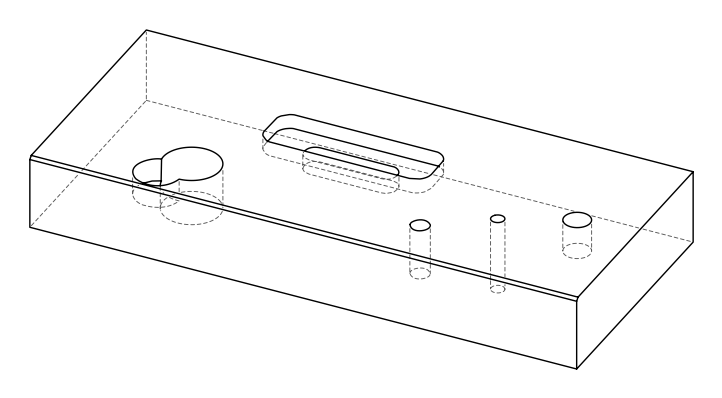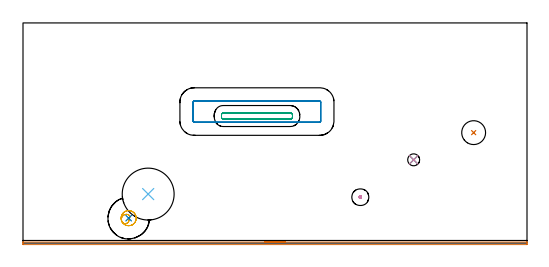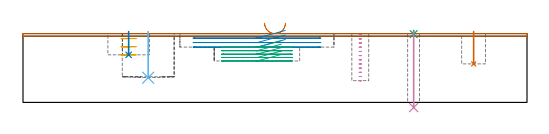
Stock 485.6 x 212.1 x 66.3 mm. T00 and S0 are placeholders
(PLAN: 10 operations, 8 tool changes, 10.2 min)
(1 AREA_MILL | FG_CHAMFER_SURFACE | UGT0205_001 | 4.04 min | 1518 mm3)
(2 MILL_RECTANGULAR_POCKET | POCKET_RECTANGULAR_STRAIGHT | UGT0201_109 | Follow Part, ap 6.35, ae 75% | 2.07 min | 86293 mm3)
(3 MILL_RECTANGULAR_POCKET_1 | POCKET_RECTANGULAR_STRAIGHT_1 | UGT0201_132 | Follow Part, ap 3.5, ae 75% | 1.97 min | 21344 mm3)
(4 MILL_BLIND_HOLE_FROM_SOLID_MATERIAL | STEP1POCKET | UGT0201_132 | Spiral | 0.53 min | 9467 mm3)
(5 MILL_BLIND_HOLE_FROM_SOLID_MATERIAL_1 | STEP1POCKET_3 | UGT0201_109 | Spiral | 0.89 min | 25756 mm3)
(6 INDEXABLE_INSERT_DRILL_BLIND_HOLE_FROM_SOLID | STEP1POCKET_1 | NXT0302_038 | 0.18 min | 75109 mm3)
(7 INDEXABLE_INSERT_DRILL_BLIND_HOLE_FROM_SOLID_1 | STEP1POCKET_2 | UGT0302_002 | 0.13 min | 12108 mm3)
(8 BORE_BLIND_HOLE | STEP1POCKET_3 | UGT0332_069 | 0.09 min | 12 mm3)
(9 SPOT_DRILL | STEP1HOLE | NXT0321_9005460120000 | 0.03 min | 21 mm3)
(10 DRILL_THROUGH_HOLE_INTO_CENTER | STEP1HOLE | UGT0301_510 | 0.29 min | 6842 mm3)
(TOOL UGT0205_001 | Chamfer Mill 20 x 3 x 45 deg. | D20 FL50 Z2)
(TOOL UGT0201_109 | End Mill 25.4 mm | D25.4 FL25 Z2)
(TOOL UGT0201_132 | Carbide End Mill 14.0 | D14 FL30 Z4)
(TOOL NXT0302_038 | Index. Insert Drill 50mm [880-D5000L50-04] | D50 PA176 FL200 Z2)
(TOOL UGT0302_002 | Indexable Insert Drill 23mm | D23 PA180 FL50 Z2)
(TOOL UGT0332_069 | 40 mm Boring Bar Slip Fit | D40)
(TOOL NXT0321_9005460120000 | NC Spot Drill, 142deg, 12mm, Carbide, Uncoated | D12 PA142 FL30 Z2)
(TOOL UGT0301_510 | Carbide Drill 11.5 mm | D11.5 PA118 FL94 Z2)
(OP 1 AREA_MILL)
G17 G21 G94 G90
T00 M6
G54
G17 G0 G90 X232.8 Y1. S1061 M3
G43 Z76.3 H0
G94 G1 X232.838 Z75.428 F250.
X232.952 Z74.563
X233.141 Z73.712
X233.403 Z72.88
X233.737 Z72.074
X234.14 Z71.3
X234.608 Z70.564
X235.14 Z69.872
X235.729 Z69.229
X236.372 Z68.64
X237.064 Z68.108
X237.8 Z67.64
X238.574 Z67.237
X239.38 Z66.903
X240.212 Z66.641
X241.064 Z66.452
X241.928 Z66.338
X242.8 Z66.3
X485.425
X485.59 Y0.998 Z66.289
X485.598 Y0.855 Z66.147
X485.6 Y0.706 Z66.006
Y0.438 Z65.737
Y-0.25 Z65.045
Y-1.469 Z63.828
X485.597 Y-1.491 Z63.805
X485.234 Y-1.5 Z63.8
X0.622
X0.365 Y-1.498 Z63.802
X0.003 Y-1.491 Z63.805
X0. Y-1.469 Z63.828
Y-0.25 Z65.045
Y0.438 Z65.737
Y0.706 Z66.006
X0.002 Y0.855 Z66.147
X0.01 Y0.998 Z66.288
X0.175 Y1. Z66.3
X242.8
X243.672 Z66.338
X244.536 Z66.452
X245.388 Z66.641
X246.22 Z66.903
X247.026 Z67.237
X247.8 Z67.64
X248.536 Z68.108
X249.228 Z68.64
X249.871 Z69.229
X250.46 Z69.872
X250.992 Z70.564
X251.46 Z71.3
X251.863 Z72.074
X252.197 Z72.88
X252.459 Z73.712
X252.648 Z74.563
X252.762 Z75.428
X252.8 Z76.3
M5
M2
(OP 2 MILL_RECTANGULAR_POCKET)
G17 G21 G94 G90
T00 M6
G54
G17 G0 G90 X252.768 Y136.9 S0 M3
G43 Z76.3 H0
Z69.3
G94 G1 X225.4 Z61.967 F250.
X164.9 F500.
G3 X163.9 Y135.9 R1.
G1 Y117.5
G3 X164.9 Y116.5 R1.
G1 X285.9
G3 X286.9 Y117.5 R1.
G1 Y135.9
G3 X285.9 Y136.9 R1.
G1 X225.4
X224.4
G0 X252.768 Z64.967
G1 X225.4 Z57.633 F250.
X164.9 F500.
G3 X163.9 Y135.9 R1.
G1 Y117.5
G3 X164.9 Y116.5 R1.
G1 X285.9
G3 X286.9 Y117.5 R1.
G1 Y135.9
G3 X285.9 Y136.9 R1.
G1 X225.4
X224.4
G0 X252.768 Z60.633
G1 X225.4 Z53.3 F250.
X164.9 F500.
G3 X163.9 Y135.9 R1.
G1 Y117.5
G3 X164.9 Y116.5 R1.
G1 X285.9
G3 X286.9 Y117.5 R1.
G1 Y135.9
G3 X285.9 Y136.9 R1.
G1 X225.4
X224.4
G0 Z76.3
M5
M2
(OP 3 MILL_RECTANGULAR_POCKET_1)
G17 G21 G94 G90
T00 M6
G54
G17 G0 G90 X248.912 Y125.5 S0 M3
G43 Z76.3 H0
Z59.4
G94 G1 X225.4 Z53.1 F250.
X193.3 F500.
G3 X191.2 Y123.4 R2.1
G1 Y121.4
G3 X193.3 Y119.3 R2.1
G1 X257.5
G3 X259.6 Y121.4 R2.1
G1 Y123.4
G3 X257.5 Y125.5 R2.1
G1 X225.4
X224.4
G0 X248.912 Z56.1
G1 X225.4 Z49.8 F250.
X193.3 F500.
G3 X191.2 Y123.4 R2.1
G1 Y121.4
G3 X193.3 Y119.3 R2.1
G1 X257.5
G3 X259.6 Y121.4 R2.1
G1 Y123.4
G3 X257.5 Y125.5 R2.1
G1 X225.4
X224.4
G0 X248.912 Z52.8
G1 X225.4 Z46.5 F250.
X193.3 F500.
G3 X191.2 Y123.4 R2.1
G1 Y121.4
G3 X193.3 Y119.3 R2.1
G1 X257.5
G3 X259.6 Y121.4 R2.1
G1 Y123.4
G3 X257.5 Y125.5 R2.1
G1 X225.4
X224.4
G0 X248.912 Z49.5
G1 X225.4 Z43.2 F250.
X193.3 F500.
G3 X191.2 Y123.4 R2.1
G1 Y121.4
G3 X193.3 Y119.3 R2.1
G1 X257.5
G3 X259.6 Y121.4 R2.1
G1 Y123.4
G3 X257.5 Y125.5 R2.1
G1 X225.4
X224.4
G0 X248.912 Z46.2
G1 X225.4 Z39.9 F250.
X193.3 F500.
G3 X191.2 Y123.4 R2.1
G1 Y121.4
G3 X193.3 Y119.3 R2.1
G1 X257.5
G3 X259.6 Y121.4 R2.1
G1 Y123.4
G3 X257.5 Y125.5 R2.1
G1 X225.4
X224.4
G0 Z76.3
M5
M2
(OP 4 MILL_BLIND_HOLE_FROM_SOLID_MATERIAL)
G17 G21 G94 G90
T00 M6
G54
G17 G0 G90 X325. Y44.2 S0 M3
G43 Z76.3 H0
Z65.267
G94 G3 X325.575 Y44.775 R0.575 F250.
X325. Y45.35 R0.575
X323.85 Y44.2 R1.15
X325. Y45.35 R-1.15
X324.425 Y44.775 R0.575
X325. Y44.2 R0.575
G0 Z61.233
G3 X325.575 Y44.775 R0.575
X325. Y45.35 R0.575
X323.85 Y44.2 R1.15
X325. Y45.35 R-1.15
X324.425 Y44.775 R0.575
X325. Y44.2 R0.575
G0 Z57.2
G3 X325.575 Y44.775 R0.575
X325. Y45.35 R0.575
X323.85 Y44.2 R1.15
X325. Y45.35 R-1.15
X324.425 Y44.775 R0.575
X325. Y44.2 R0.575
G0 Z53.167
G3 X325.575 Y44.775 R0.575
X325. Y45.35 R0.575
X323.85 Y44.2 R1.15
X325. Y45.35 R-1.15
X324.425 Y44.775 R0.575
X325. Y44.2 R0.575
G0 Z49.133
G3 X325.575 Y44.775 R0.575
X325. Y45.35 R0.575
X323.85 Y44.2 R1.15
X325. Y45.35 R-1.15
X324.425 Y44.775 R0.575
X325. Y44.2 R0.575
G0 Z45.1
G3 X325.575 Y44.775 R0.575
X325. Y45.35 R0.575
X323.85 Y44.2 R1.15
X325. Y45.35 R-1.15
X324.425 Y44.775 R0.575
X325. Y44.2 R0.575
G0 Z41.067
G3 X325.575 Y44.775 R0.575
X325. Y45.35 R0.575
X323.85 Y44.2 R1.15
X325. Y45.35 R-1.15
X324.425 Y44.775 R0.575
X325. Y44.2 R0.575
G0 Z37.033
G3 X325.575 Y44.775 R0.575
X325. Y45.35 R0.575
X323.85 Y44.2 R1.15
X325. Y45.35 R-1.15
X324.425 Y44.775 R0.575
X325. Y44.2 R0.575
G0 Z33.
G3 X325.575 Y44.775 R0.575
X325. Y45.35 R0.575
X323.85 Y44.2 R1.15
X325. Y45.35 R-1.15
X324.425 Y44.775 R0.575
X325. Y44.2 R0.575
G0 Z28.967
G3 X325.575 Y44.775 R0.575
X325. Y45.35 R0.575
X323.85 Y44.2 R1.15
X325. Y45.35 R-1.15
X324.425 Y44.775 R0.575
X325. Y44.2 R0.575
G0 Z24.933
G3 X325.575 Y44.775 R0.575
X325. Y45.35 R0.575
X323.85 Y44.2 R1.15
X325. Y45.35 R-1.15
X324.425 Y44.775 R0.575
X325. Y44.2 R0.575
G0 Z20.9
G3 X325.575 Y44.775 R0.575
X325. Y45.35 R0.575
X323.85 Y44.2 R1.15
X325. Y45.35 R-1.15
X324.425 Y44.775 R0.575
X325. Y44.2 R0.575
G0 Z76.3
M5
M2
(OP 5 MILL_BLIND_HOLE_FROM_SOLID_MATERIAL_1)
G17 G21 G94 G90
T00 M6
G54
G17 G0 G90 X101.8 Y24. S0 M3
G43 Z76.3 H0
Z61.467
G94 G3 X102.958 Y25.468 R1.191 F250.
X100.95 Y27.55 R2.848
X95.872 Y25.951 R4.889
X95.292 Y20.694 R4.825
X105.106 Y17.492 R7.3
X95.292 Y20.694 R-7.3
X100.199 Y19.093 R3.65
X101.8 Y24. R3.65
G0 Z53.633
G3 X102.958 Y25.468 R1.191
X100.95 Y27.55 R2.848
X95.872 Y25.951 R4.889
X95.292 Y20.694 R4.825
X105.106 Y17.492 R7.3
X95.292 Y20.694 R-7.3
X100.199 Y19.093 R3.65
X101.8 Y24. R3.65
G0 Z45.8
G3 X102.958 Y25.468 R1.191
X100.95 Y27.55 R2.848
X95.872 Y25.951 R4.889
X95.292 Y20.694 R4.825
X105.106 Y17.492 R7.3
X95.292 Y20.694 R-7.3
X100.199 Y19.093 R3.65
X101.8 Y24. R3.65
G0 Z76.3
M5
M2
(OP 6 INDEXABLE_INSERT_DRILL_BLIND_HOLE_FROM_SOLID)
G17 G21 G94 G90
T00 M6
G54
G17 G0 G90 X120.6 Y47.2 S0 M3
G43 Z76.3 H1
G94 G81 G98 Z23.8 F250. R68.3
G80
M5
M2
(OP 7 INDEXABLE_INSERT_DRILL_BLIND_HOLE_FROM_SOLID_1)
G17 G21 G94 G90
T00 M6
G54
G17 G0 G90 X434.2 Y106.4 S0 M3
G43 Z76.3 H0
G94 G81 G98 Z37.1 F250. R68.3
G80
M5
M2
(OP 8 BORE_BLIND_HOLE)
G17 G21 G94 G90
T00 M6
G54
G17 G0 G90 X101.8 Y24. S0 M3
G43 Z76.3 H0
G94 G85 G98 Z45.8 F250. R68.3
G80
M5
M2
(OP 9 SPOT_DRILL)
G17 G21 G94 G90
T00 M6
G54
G17 G0 G90 X376.4 Y80.2 S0 M3
G43 Z76.3 H0
G94 G81 G98 Z65.805 F250. R69.3
G80
M5
M2
(OP 10 DRILL_THROUGH_HOLE_INTO_CENTER)
G17 G21 G94 G90
T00 M6
G54
G17 G0 G90 X376.4 Y80.2 S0 M3
G43 Z76.3 H0
G94 G73 G98 Z-4.955 F250. Q10.179 R68.3
G80
M5
M2
